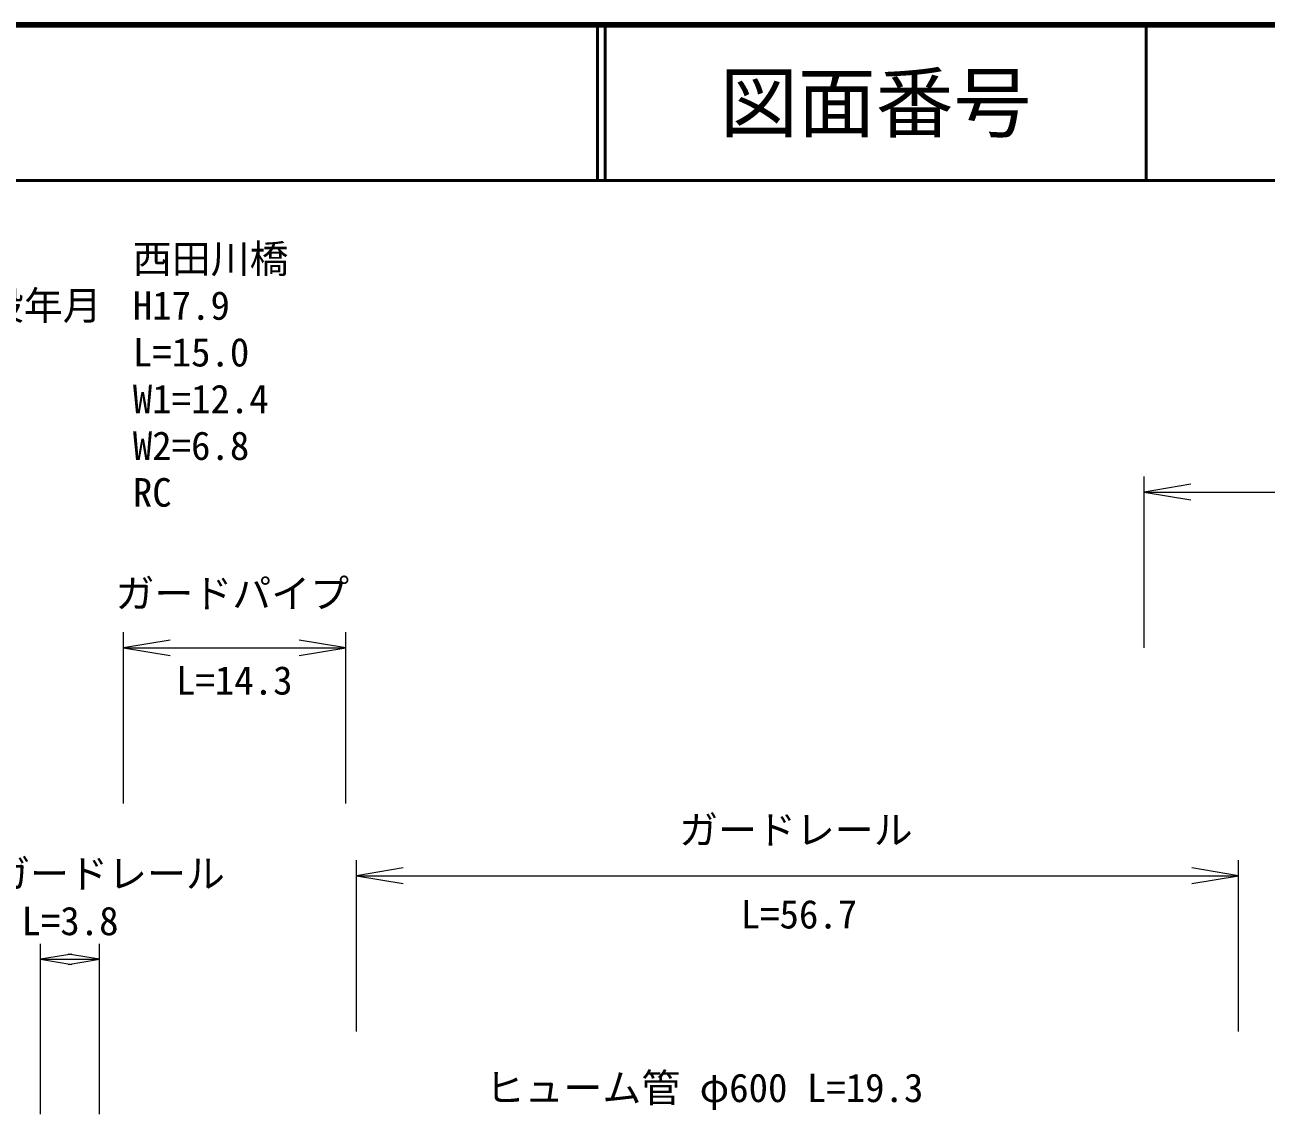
# Model space of a CAD drawing. Units: millimetres at full size, sheet at 1:1000; details may follow other scales. Extents: x 40000 to 680000, y 20000 to 380000.
# Drawn here: x 471981 to 551696, y 310057 to 380000 of the extents above; entities that cross this region are included whole.
import ezdxf
from ezdxf.enums import TextEntityAlignment as Align

# ---------------------------------------------------------------- set-up
doc = ezdxf.new("R2010")
doc.units = ezdxf.units.MM
doc.header["$LTSCALE"] = 1000
for name, color, linetype, lineweight in [('M-STR-HTXT', 7, 'Continuous', 13), ('M-TTL', 2, 'Continuous', 140), ('M-TTL-LINE', 7, 'Continuous', 50)]:
    doc.layers.add(name, color=color, linetype=linetype, lineweight=lineweight)
doc.layers.add('M-TTL-TXT', color=7, linetype='Continuous')
doc.styles.add('ＭＳ ゴシック', font='')
doc.styles.get('ＭＳ ゴシック').set_extended_font_data('MS Gothic')

# ---------------------------------------------------------------- blocks, each defined once
blk = doc.blocks.new('open_arrow')
at = {"color": 0, "linetype": 'Continuous', "lineweight": -2}
blk.add_lwpolyline([(7.5, 1.25), (0, 0), (7.5, -1.25)], dxfattribs=at)

msp = doc.modelspace()

# ---------------------------------------------------------------- linework, layer by layer
at = {"layer": 'M-STR-HTXT'}
for p, q in [((543860, 340000), (543860, 351000)), ((543860, 350000), (569708, 350000)), ((478308, 330000), (478308, 341000)), ((492601, 330000), (492601, 341000)), ((478308, 340000), (492601, 340000)), ((493281, 315366), (493281, 326366)), ((549921, 315366), (549921, 326366)), ((493281, 325366), (549921, 325366)), ((472996, 310057), (472996, 321000)), ((476770, 310057), (476770, 321000)), ((472996, 320000), (476770, 320000))]:
    msp.add_line(p, q, dxfattribs=at)
at = {"layer": 'M-TTL'}
msp.add_line((680000, 380000), (40000, 380000), dxfattribs=at)
at = {"layer": 'M-TTL-LINE'}
for p, q in [((508747, 380000), (508747, 370000)), ((509247, 380000), (509247, 370000)), ((543997, 380000), (543997, 370000)), ((40000, 370000), (680000, 370000))]:
    msp.add_line(p, q, dxfattribs=at)

# ---------------------------------------------------------------- block references
at = {"layer": 'M-STR-HTXT'}
for p, xscale, yscale in [((543860, 350000), 400, 400), ((478308, 340000), 400, 400), ((493281, 325366), 400, 400), ((472996, 320000), 267, 267)]:
    msp.add_blockref('open_arrow', p, dxfattribs=dict(at, xscale=xscale, yscale=yscale))
at = {"layer": 'M-STR-HTXT', "rotation": 180}
for p, xscale, yscale in [((492601, 340000), 400, 400), ((549921, 325366), 400, 400), ((476770, 320000), 267, 267)]:
    msp.add_blockref('open_arrow', p, dxfattribs=dict(at, xscale=xscale, yscale=yscale))

# ---------------------------------------------------------------- texts
at = {"layer": 'M-STR-HTXT', "style": 'ＭＳ ゴシック'}
for s, p in [('西田川橋', (478916, 364980)), ('架設年月', (466916, 361980)), ('H17.9', (478916, 361980)), ('L=15.0', (478916, 358980)), ('W1=12.4', (478916, 355980)), ('W2=6.8', (478916, 352980)), ('RC', (478916, 349980))]:
    msp.add_text(s, height=1833, dxfattribs=at).set_placement(p, align=Align.MIDDLE_LEFT)
for s, p in [('ガードパイプ', (485303, 343490)), ('ガードレール', (521497, 328312)), ('ガードレール', (477324, 325502)), ('ヒューム管 φ600 L=19.3', (515625, 311750))]:
    msp.add_text(s, height=1833, dxfattribs=at).set_placement(p, align=Align.MIDDLE_CENTER)
for s, p in [('L=14.3', (485432, 336445)), ('L=56.7', (521691, 321429)), ('L=3.8', (474883, 321000))]:
    msp.add_text(s, height=1833, dxfattribs=at).set_placement(p, align=Align.BOTTOM_CENTER)
at = {"layer": 'M-TTL-TXT', "style": 'ＭＳ ゴシック'}
msp.add_text('図面番号', height=3666, dxfattribs=at).set_placement((526622, 375000), align=Align.MIDDLE_CENTER)

doc.saveas('drawing.dxf')
